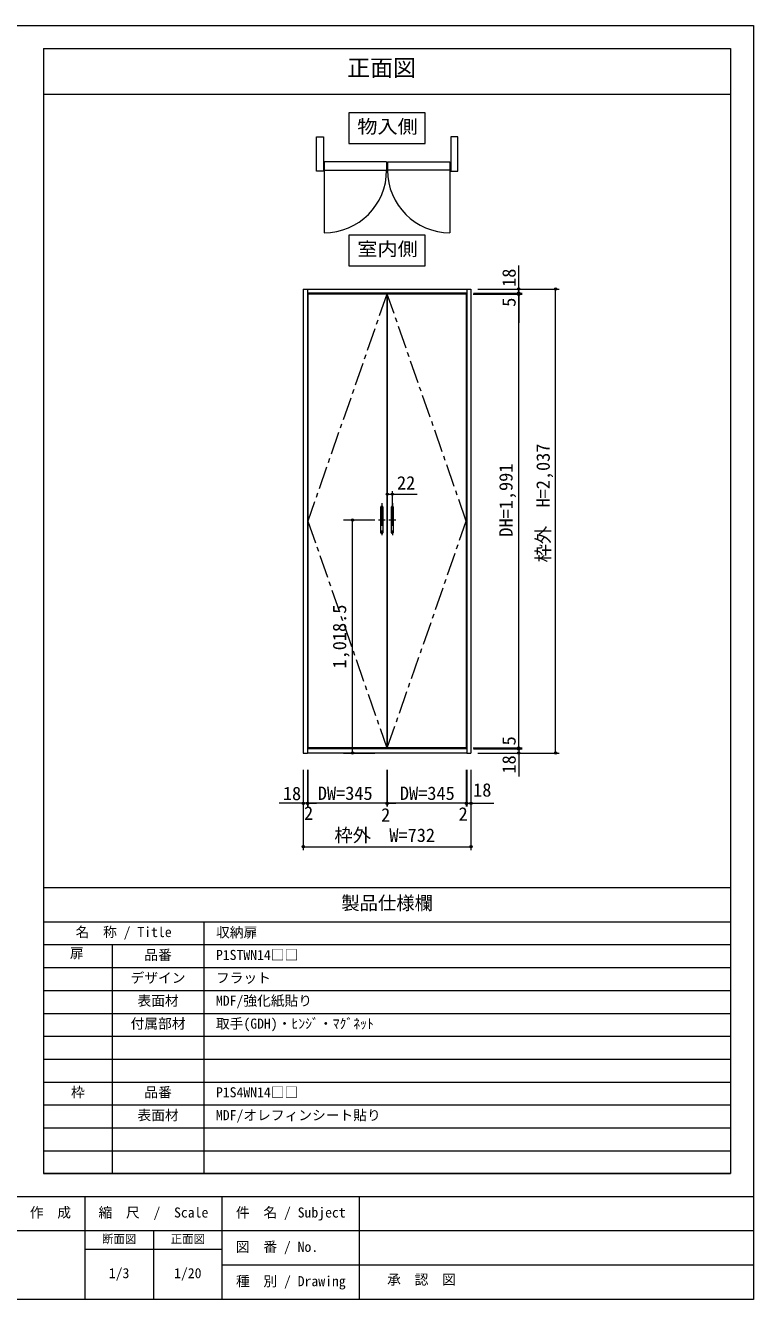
# Model space of a CAD drawing. Units: millimetres on the paper, enlarged 10 times, with parts at other scales. Extents: x -2058 to 1892, y -400 to 2383.
# Drawn here: x 303 to 1892, y -400 to 2383 of the extents above; entities that cross this region are included whole.
import ezdxf
from ezdxf.enums import TextEntityAlignment as Align

# ---------------------------------------------------------------- set-up
doc = ezdxf.new("R2010")
doc.units = ezdxf.units.MM
doc.header["$LTSCALE"] = 10
doc.header["$PDMODE"] = 32
doc.header["$PDSIZE"] = 5
doc.linetypes.add('CHAIN1', pattern=[8, 5, -1, 1, -1])
doc.layers.add('0-0_0', color=7, linetype='Continuous', lineweight=18)
doc.layers.add('3-8', color=4, linetype='Continuous', lineweight=18)
doc.layers.add('1-0_H-SYM', color=7, linetype='Continuous')
doc.styles.add('ＭＳ ゴシック', font='')
doc.styles.get('ＭＳ ゴシック').set_extended_font_data('MS Gothic')

msp = doc.modelspace()

# ---------------------------------------------------------------- linework, layer by layer
at = {"layer": '0-0_0'}
for p, q in [((-2057.96, 2382.81), (1892.04, 2382.81)), ((1892.04, 2382.81), (1892.04, -399.69)), ((342.04, 2332.81), (342.04, -124.69)), ((342.04, 2332.81), (1842.04, 2332.81)), ((1842.04, 2332.81), (1842.04, -124.69)), ((342.04, 2232.81), (1842.04, 2232.81)), ((342.04, 500.31), (1842.04, 500.31)), ((342.04, 425.31), (1842.04, 425.31)), ((692.04, 425.31), (692.04, -124.69)), ((342.04, 375.31), (1842.04, 375.31)), ((492.04, 375.31), (492.04, -124.69)), ((342.04, 325.31), (1842.04, 325.31)), ((342.04, 275.31), (1842.04, 275.31)), ((342.04, 225.31), (1842.04, 225.31)), ((342.04, 175.31), (1842.04, 175.31)), ((342.04, 175.31), (1842.04, 175.31)), ((342.04, 125.31), (1842.04, 125.31)), ((342.04, 125.31), (1842.04, 125.31)), ((342.04, 75.31), (1842.04, 75.31)), ((342.04, 75.31), (1842.04, 75.31)), ((342.04, 25.31), (1842.04, 25.31)), ((342.04, -24.69), (1842.04, -24.69)), ((342.04, -74.69), (1842.04, -74.69)), ((1842.04, -124.69), (342.04, -124.69)), ((342.04, -124.69), (1842.04, -124.69)), ((-2057.96, -174.69), (1892.04, -174.69)), ((432.04, -174.69), (432.04, -399.69)), ((732.04, -399.69), (732.04, -174.69)), ((1032.04, -399.69), (1032.04, -174.69)), ((1892.04, -249.69), (-1257.96, -249.69)), ((582.04, -249.69), (582.04, -399.69)), ((432.04, -289.69), (732.04, -289.69)), ((1892.04, -324.69), (732.04, -324.69)), ((1892.04, -399.69), (-2057.96, -399.69))]:
    msp.add_line(p, q, dxfattribs=at)
at = {"layer": '3-8', "color": 7}
for p, q in [((1175.37, 2125.15), (1175.37, 2191.82)), ((1008.71, 2125.15), (1175.37, 2125.15)), ((954.79, 2085.37), (954.79, 2066.62)), ((1091.1, 2085.37), (954.79, 2085.37)), ((954.79, 2066.62), (1091.1, 2066.62)), ((1091.1, 2085.37), (1091.1, 2066.62)), ((1092.98, 2085.37), (1229.29, 2085.37)), ((1092.98, 2085.37), (1092.98, 2066.62)), ((1229.29, 2066.62), (1092.98, 2066.62)), ((1229.29, 2085.37), (1229.29, 2066.62)), ((909.04, 1807.24), (1275.04, 1807.24)), ((909.04, 1807.24), (909.04, 793.74)), ((918.04, 1807.24), (918.04, 793.74)), ((1266.04, 1798.24), (918.04, 1798.24)), ((919.04, 1795.74), (919.04, 805.24)), ((1091.54, 1795.74), (919.04, 1795.74)), ((1091.54, 1795.74), (1091.54, 805.24)), ((1092.54, 1795.74), (1092.54, 805.24)), ((1265.04, 1795.74), (1092.54, 1795.74)), ((1266.04, 1807.24), (1266.04, 793.74)), ((1275.04, 1807.24), (1275.04, 793.74)), ((1092.54, 1315.99), (1092.54, 1365.69)), ((1103.54, 1323.49), (1103.54, 1365.69)), ((1078.41, 1274.49), (1078.41, 1331.49)), ((1079.16, 1332.24), (1081.91, 1332.24)), ((1082.66, 1331.49), (1082.66, 1274.49)), ((1101.41, 1274.49), (1101.41, 1331.49)), ((1102.16, 1332.24), (1104.91, 1332.24)), ((1105.66, 1331.49), (1105.66, 1274.49)), ((1081.91, 1273.74), (1079.16, 1273.74)), ((1104.91, 1273.74), (1102.16, 1273.74)), ((909.04, 793.74), (918.04, 793.74)), ((1266.04, 802.74), (918.04, 802.74)), ((1266.04, 793.74), (918.04, 793.74)), ((1091.54, 805.24), (919.04, 805.24)), ((1266.04, 793.74), (1275.04, 793.74))]:
    msp.add_line(p, q, dxfattribs=at)
at = {"layer": '3-8'}
for p, q in [((954.79, 2075.99), (954.79, 1930.3)), ((1229.29, 2075.99), (1229.29, 1930.3)), ((1379.4, 1807.24), (1379.4, 1858.47)), ((1379.4, 1798.24), (1379.4, 1816.99)), ((1280.04, 1795.74), (1386.9, 1795.74)), ((1281.04, 1798.24), (1386.9, 1798.24)), ((1281.04, 1798.24), (1386.9, 1798.24)), ((1281.04, 1795.74), (1386.9, 1795.74)), ((1290.04, 1807.24), (1386.9, 1807.24)), ((1290.04, 1807.24), (1467.59, 1807.24)), ((1379.4, 1798.24), (1379.4, 1807.24)), ((1379.4, 1798.24), (1379.4, 1779.49)), ((1379.4, 1798.24), (1379.4, 1795.74)), ((1379.4, 1795.74), (1379.4, 1733.65)), ((1379.4, 805.24), (1379.4, 1795.74)), ((1460.09, 793.74), (1460.09, 1807.24)), ((996.58, 1302.99), (1065.26, 1302.99)), ((1016.58, 793.74), (1016.58, 1302.99)), ((1379.4, 805.24), (1379.4, 867.33)), ((1379.4, 805.24), (1379.4, 867.33)), ((1379.4, 802.74), (1379.4, 821.49)), ((1379.4, 802.74), (1379.4, 821.49)), ((996.58, 793.74), (1065.26, 793.74)), ((1280.04, 805.24), (1386.9, 805.24)), ((1281.04, 805.24), (1386.9, 805.24)), ((1281.04, 802.74), (1386.9, 802.74)), ((1281.04, 802.74), (1386.9, 802.74)), ((1290.04, 793.74), (1467.59, 793.74)), ((1290.04, 793.74), (1386.9, 793.74)), ((1379.4, 802.74), (1379.4, 805.24)), ((1379.4, 802.74), (1379.4, 793.74)), ((1379.4, 802.74), (1379.4, 783.99)), ((1379.4, 793.74), (1379.4, 742.51)), ((909.04, 757.47), (909.04, 676.79)), ((909.04, 757.47), (909.04, 581.72)), ((918.04, 757.47), (918.04, 676.79)), ((918.04, 757.47), (918.04, 676.79)), ((919.04, 757.47), (919.04, 676.79)), ((919.04, 757.47), (919.04, 676.79)), ((1091.54, 757.47), (1091.54, 676.79)), ((1091.54, 757.47), (1091.54, 676.79)), ((1092.54, 757.47), (1092.54, 676.79)), ((1092.54, 757.47), (1092.54, 676.79)), ((1265.04, 757.47), (1265.04, 676.79)), ((1265.04, 757.47), (1265.04, 676.79)), ((1266.04, 757.47), (1266.04, 676.79)), ((1266.04, 757.47), (1266.04, 676.79)), ((1275.04, 757.47), (1275.04, 676.79)), ((1275.04, 757.47), (1275.04, 581.72)), ((909.04, 684.29), (856.29, 684.29)), ((918.04, 684.29), (899.29, 684.29)), ((918.04, 684.29), (909.04, 684.29)), ((918.04, 684.29), (919.04, 684.29)), ((918.04, 684.29), (936.79, 684.29)), ((919.04, 684.29), (937.79, 684.29)), ((1091.54, 684.29), (919.04, 684.29)), ((1091.54, 684.29), (1072.79, 684.29)), ((1091.54, 684.29), (1092.54, 684.29)), ((1092.54, 684.29), (1111.29, 684.29)), ((1265.04, 684.29), (1092.54, 684.29)), ((1265.04, 684.29), (1246.29, 684.29)), ((1266.04, 684.29), (1247.29, 684.29)), ((1266.04, 684.29), (1265.04, 684.29)), ((1266.04, 684.29), (1284.79, 684.29)), ((1266.04, 684.29), (1275.04, 684.29)), ((1275.04, 684.29), (1325.13, 684.29)), ((909.04, 589.22), (1275.04, 589.22))]:
    msp.add_line(p, q, dxfattribs=at)
at = {"layer": '3-8', "linetype": 'CHAIN1'}
for p, q in [((1265.04, 1300.49), (1092.54, 1795.74)), ((1080.54, 1339.74), (1080.54, 1266.24)), ((1103.54, 1339.74), (1103.54, 1266.24)), ((1073.04, 1302.99), (1088.04, 1302.99)), ((1092.54, 805.24), (1265.04, 1300.49)), ((1096.04, 1302.99), (1111.04, 1302.99))]:
    msp.add_line(p, q, dxfattribs=at)
at = {"layer": '3-8', "color": 7}
for points in [[(1175.37, 2191.82), (1008.71, 2191.82), (1008.71, 2125.15)], [(1265.04, 1795.74), (1265.04, 805.24), (1092.54, 805.24)]]:
    msp.add_lwpolyline(points, dxfattribs=at)
for points in [[(952.91, 2064.74), (937.91, 2064.74), (937.91, 2139.74), (952.91, 2139.74)], [(1231.16, 2064.74), (1246.16, 2064.74), (1246.16, 2139.74), (1231.16, 2139.74)], [(1175.37, 1924.55), (1008.71, 1924.55), (1008.71, 1857.89), (1175.37, 1857.89)]]:
    msp.add_lwpolyline(points, close=True, dxfattribs=at)
at = {"layer": '3-8', "linetype": 'CHAIN1'}
msp.add_lwpolyline([(1091.54, 1795.74), (919.04, 1300.49), (1091.54, 805.24)], dxfattribs=at)
at = {"layer": '3-8'}
msp.add_lwpolyline([(1092.54, 1359.19), (1103.54, 1359.19), (1157.64, 1359.19)], dxfattribs=at)
for centre, radius, start, end in [((954.79, 2066.62), 136.31, 270, 0), ((1229.29, 2066.62), 136.31, 180, 270), ((1092.54, 1359.19), 1.02, 0, 180), ((1092.54, 1359.19), 1.02, 180, 0), ((1103.54, 1359.19), 1.02, 0, 180), ((1103.54, 1359.19), 1.02, 180, 0)]:
    msp.add_arc(centre, radius, start, end, dxfattribs=at)
at = {"layer": '3-8', "color": 7}
for centre, start, end in [((1079.16, 1331.49), 90, 180), ((1081.91, 1331.49), 0, 90), ((1102.16, 1331.49), 90, 180), ((1104.91, 1331.49), 0, 90), ((1079.16, 1274.49), 180, 270), ((1081.91, 1274.49), 270, 0), ((1102.16, 1274.49), 180, 270), ((1104.91, 1274.49), 270, 0)]:
    msp.add_arc(centre, 0.75, start, end, dxfattribs=at)
at = {"layer": '3-8'}
for p in [(1379.4, 1807.24), (1460.09, 1807.24), (1379.4, 1798.24), (1379.4, 1795.74), (1092.54, 1359.19), (1103.54, 1359.19), (1016.58, 1302.99), (1379.4, 805.24), (1016.58, 793.74), (1379.4, 802.74), (1379.4, 793.74), (1460.09, 793.74), (909.04, 684.29), (918.04, 684.29), (919.04, 684.29), (1091.54, 684.29), (1092.54, 684.29), (1265.04, 684.29), (1266.04, 684.29), (1275.04, 684.29), (909.04, 589.22), (1275.04, 589.22)]:
    msp.add_point(p, dxfattribs=at)

# ---------------------------------------------------------------- texts
at = {"layer": '0-0_0', "style": 'ＭＳ ゴシック'}
for s, height, p in [('正面図 ', 36.66, (1005.06, 2260.98)), ('製品仕様欄', 29.33, (992.04, 442.81)), ('名\u3000称 / Title', 21.99, (412.04, 385.31)), ('収納扉', 21.99, (718.57, 384.59)), ('扉', 21.99, (399.54, 339.18)), ('品番', 21.99, (562.04, 335.31)), ('P1STWN14□□', 21.99, (718.41, 335.31)), ('デザイン', 21.99, (532.04, 285.31)), ('フラット', 21.99, (718.41, 285.31)), ('表面材', 21.99, (547.04, 235.31)), ('MDF/強化紙貼り', 21.99, (718.41, 235.31)), ('付属部材', 21.99, (532.04, 185.31)), ('取手(GDH)・ﾋﾝｼﾞ・ﾏｸﾞﾈｯﾄ', 21.99, (718.41, 185.31)), ('枠', 21.99, (402.04, 35.31)), ('品番', 21.99, (562.04, 35.31)), ('P1S4WN14□□', 21.99, (718.41, 35.31)), ('表面材', 21.99, (547.04, -14.69)), ('MDF/オレフィンシート貼り', 21.99, (718.41, -14.69)), ('作\u3000成', 21.99, (312.04, -227.19)), ('縮\u3000尺\u3000/\u3000Scale', 21.99, (462.04, -227.19)), ('件\u3000名 / Subject', 21.99, (762.04, -227.19)), ('断面図', 18.33, (469.54, -282.19)), ('正面図', 18.33, (619.54, -282.19)), ('図\u3000番 / No.', 21.99, (761.88, -302.19)), ('1/3', 21.99, (484.54, -359.69)), ('1/20', 21.99, (627.04, -359.69)), ('種\u3000別 / Drawing', 21.99, (762.04, -377.19)), ('承\u3000認\u3000図', 21.99, (1092.21, -373.62))]:
    msp.add_text(s, height=height, dxfattribs=at).set_placement(p, align=Align.BOTTOM_LEFT)
at = {"layer": '1-0_H-SYM', "style": 'ＭＳ ゴシック'}
msp.add_text('18', height=29.33, dxfattribs=at).set_placement((1279.92, 689.85), align=Align.BOTTOM_LEFT)
at = {"layer": '3-8', "color": 7, "style": 'ＭＳ ゴシック', "width": 1.1}
for s, p in [('物入側', (1027.04, 2138.49)), ('室内側', (1027.04, 1871.22))]:
    msp.add_text(s, height=29.33, dxfattribs=at).set_placement(p, align=Align.BOTTOM_LEFT)
at = {"layer": '3-8', "color": 7, "style": 'ＭＳ ゴシック'}
for s, p in [('18', (1381.59, 1811.94)), ('5', (1381.59, 1768.4)), ('枠外  H=2,037', (1455.96, 1210.12)), ('DH=1,991', (1374.87, 1266.35)), ('1,018.5', (1011.58, 978.36)), ('5', (1381.59, 810.46)), ('18', (1381.59, 749.04))]:
    msp.add_text(s, height=29.33, rotation=90, dxfattribs=at).set_placement(p, align=Align.BOTTOM_LEFT)
for s, p in [('22', (1113.67, 1360.46)), ('18', (864.52, 682.11)), ('DW=345', (940.82, 682.61)), ('DW=345', (1120.01, 682.61)), ('2', (910.75, 639.11)), ('2', (1079.03, 635.32)), ('2', (1248.12, 637.29)), ('枠外  W=732', (977.07, 590.91))]:
    msp.add_text(s, height=29.33, dxfattribs=at).set_placement(p, align=Align.BOTTOM_LEFT)

doc.saveas('drawing.dxf')
